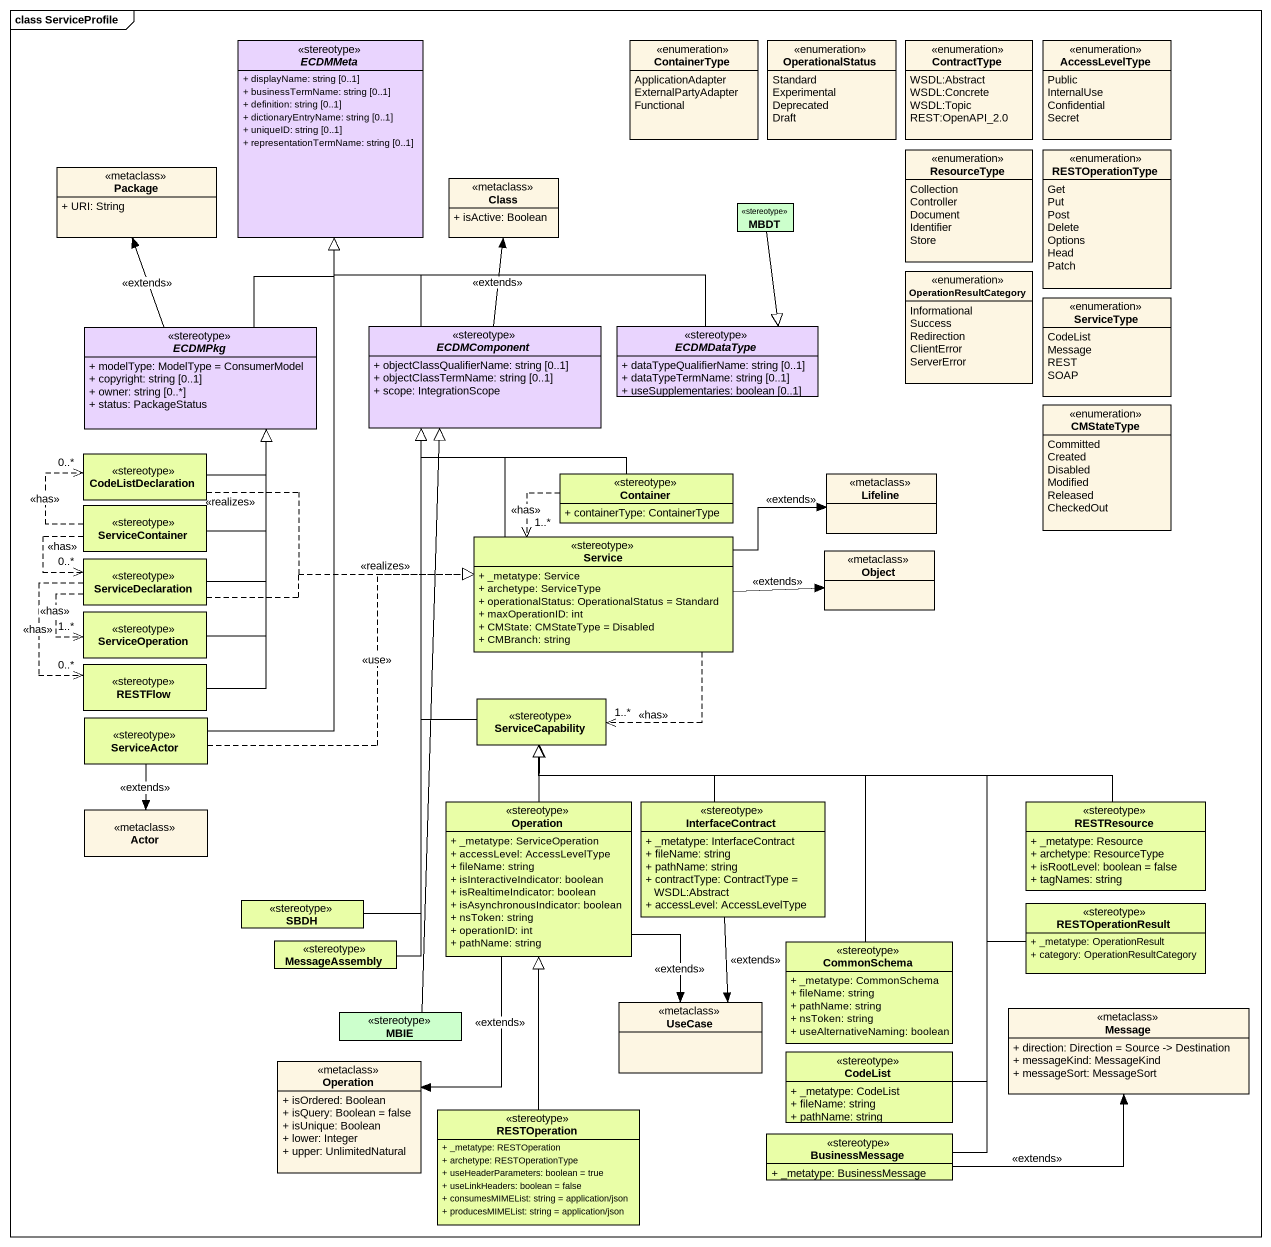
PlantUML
@startuml
mainframe class ServiceProfile
hide circle
hide empty members
skinparam classAttributeIconSize 0
abstract class ECDMMeta <<stereotype>> #E9D4FE {
  + displayName: string [0..1]
  + businessTermName: string [0..1]
  + definition: string [0..1]
  + dictionaryEntryName: string [0..1]
  + uniqueID: string [0..1]
  + representationTermName: string [0..1]
}
enum ContainerType {
  ApplicationAdapter
  ExternalPartyAdapter
  Functional
}
enum OperationalStatus {
  Standard
  Experimental
  Deprecated
  Draft
}
enum ContractType {
  WSDL:Abstract
  WSDL:Concrete
  WSDL:Topic
  REST:OpenAPI_2.0
}
enum AccessLevelType {
  Public
  InternalUse
  Confidential
  Secret
}
class "Package" as Package_ <<metaclass>> {
  + URI: String
}
class "Class" as Class_ <<metaclass>> {
  + isActive: Boolean
}
enum ResourceType {
  Collection
  Controller
  Document
  Identifier
  Store
}
enum RESTOperationType {
  Get
  Put
  Post
  Delete
  Options
  Head
  Patch
}
class MBDT <<stereotype>> #CCFFCC
enum OperationResultCategory {
  Informational
  Success
  Redirection
  ClientError
  ServerError
}
enum ServiceType {
  CodeList
  Message
  REST
  SOAP
}
abstract class ECDMPkg <<stereotype>> #E9D4FE {
  + modelType: ModelType = ConsumerModel
  + copyright: string [0..1]
  + owner: string [0..*]
  + status: PackageStatus
}
abstract class ECDMComponent <<stereotype>> #E9D4FE {
  + objectClassQualifierName: string [0..1]
  + objectClassTermName: string [0..1]
  + scope: IntegrationScope
}
abstract class ECDMDataType <<stereotype>> #E9D4FE {
  + dataTypeQualifierName: string [0..1]
  + dataTypeTermName: string [0..1]
  + useSupplementaries: boolean [0..1]
}
enum CMStateType {
  Committed
  Created
  Disabled
  Modified
  Released
  CheckedOut
}
class CodeListDeclaration <<stereotype>> #E9FEA7
class Container <<stereotype>> #E9FEA7 {
  + containerType: ContainerType
}
class Lifeline <<metaclass>>
class ServiceContainer <<stereotype>> #E9FEA7
class Service <<stereotype>> #E9FEA7 {
  + _metatype: Service
  + archetype: ServiceType
  + operationalStatus: OperationalStatus = Standard
  + maxOperationID: int
  + CMState: CMStateType = Disabled
  + CMBranch: string
}
class ServiceDeclaration <<stereotype>> #E9FEA7
class "Object" as Object_ <<metaclass>>
class ServiceOperation <<stereotype>> #E9FEA7
class RESTFlow <<stereotype>> #E9FEA7
class ServiceActor <<stereotype>> #E9FEA7
class ServiceCapability <<stereotype>> #E9FEA7
class "Actor" as Actor_ <<metaclass>>
class Operation <<stereotype>> #E9FEA7 {
  + _metatype: ServiceOperation
  + accessLevel: AccessLevelType
  + fileName: string
  + isInteractiveIndicator: boolean
  + isRealtimeIndicator: boolean
  + isAsynchronousIndicator: boolean
  + nsToken: string
  + operationID: int
  + pathName: string
}
class InterfaceContract <<stereotype>> #E9FEA7 {
  + _metatype: InterfaceContract
  + fileName: string
  + pathName: string
  + contractType: ContractType = WSDL:Abstract
  + accessLevel: AccessLevelType
}
class RESTResource <<stereotype>> #E9FEA7 {
  + _metatype: Resource
  + archetype: ResourceType
  + isRootLevel: boolean = false
  + tagNames: string
}
class SBDH <<stereotype>> #E9FEA7
class RESTOperationResult <<stereotype>> #E9FEA7 {
  + _metatype: OperationResult
  + category: OperationResultCategory
}
class MessageAssembly <<stereotype>> #E9FEA7
class CommonSchema <<stereotype>> #E9FEA7 {
  + _metatype: CommonSchema
  + fileName: string
  + pathName: string
  + nsToken: string
  + useAlternativeNaming: boolean
}
class "UseCase" as UseCase_ <<metaclass>>
class MBIE <<stereotype>> #CCFFCC
class Message <<metaclass>> {
  + direction: Direction = Source -> Destination
  + messageKind: MessageKind
  + messageSort: MessageSort
}
class "Operation" as Operation_2 <<metaclass>> {
  + isOrdered: Boolean
  + isQuery: Boolean = false
  + isUnique: Boolean
  + lower: Integer
  + upper: UnlimitedNatural
}
class CodeList <<stereotype>> #E9FEA7 {
  + _metatype: CodeList
  + fileName: string
  + pathName: string
}
class RESTOperation <<stereotype>> #E9FEA7 {
  + _metatype: RESTOperation
  + archetype: RESTOperationType
  + useHeaderParameters: boolean = true
  + useLinkHeaders: boolean = false
  + consumesMIMEList: string = application/json
  + producesMIMEList: string = application/json
}
class BusinessMessage <<stereotype>> #E9FEA7 {
  + _metatype: BusinessMessage
}
MBDT --|> ECDMDataType
ECDMPkg -up-|> ECDMMeta
ECDMPkg -up-> Package_ : <<extends>>
ECDMComponent -up-|> ECDMMeta
ECDMComponent -up-> Class_ : <<extends>>
ECDMDataType -left-|> ECDMMeta
CodeListDeclaration -up-|> ECDMPkg
CodeListDeclaration .right.|> Service : <<realizes>>
Container -up-|> ECDMComponent
Container ..> "1..*" Service : <<has>>
ServiceContainer -up-|> ECDMPkg
ServiceContainer .up.> "0..*" CodeListDeclaration : <<has>>
ServiceContainer ..> "0..*" ServiceDeclaration : <<has>>
Service -up-|> ECDMComponent
Service -right-> Lifeline : <<extends>>
Service -right-> Object_ : <<extends>>
Service ..> "1..*" ServiceCapability : <<has>>
ServiceDeclaration -up-|> ECDMPkg
ServiceDeclaration .right.|> Service : <<realizes>>
ServiceDeclaration ..> "1..*" ServiceOperation : <<has>>
ServiceDeclaration ..> "0..*" RESTFlow : <<has>>
ServiceOperation -up-|> ECDMPkg
RESTFlow -up-|> ECDMPkg
ServiceActor -up-|> ECDMMeta
ServiceActor .right.> Service : <<use>>
ServiceActor --> Actor_ : <<extends>>
ServiceCapability -up-|> ECDMComponent
Operation -up-|> ServiceCapability
Operation --> UseCase_ : <<extends>>
Operation --> Operation_2 : <<extends>>
InterfaceContract -up-|> ServiceCapability
InterfaceContract --> UseCase_ : <<extends>>
RESTResource -left-|> ServiceCapability
SBDH -up-|> ECDMComponent
RESTOperationResult -left-|> ServiceCapability
MessageAssembly -up-|> ECDMComponent
CommonSchema -up-|> ServiceCapability
MBIE -up-|> ECDMComponent
CodeList -up-|> ServiceCapability
RESTOperation -up-|> Operation
BusinessMessage -up-|> ServiceCapability
BusinessMessage -right-> Message : <<extends>>
@enduml
